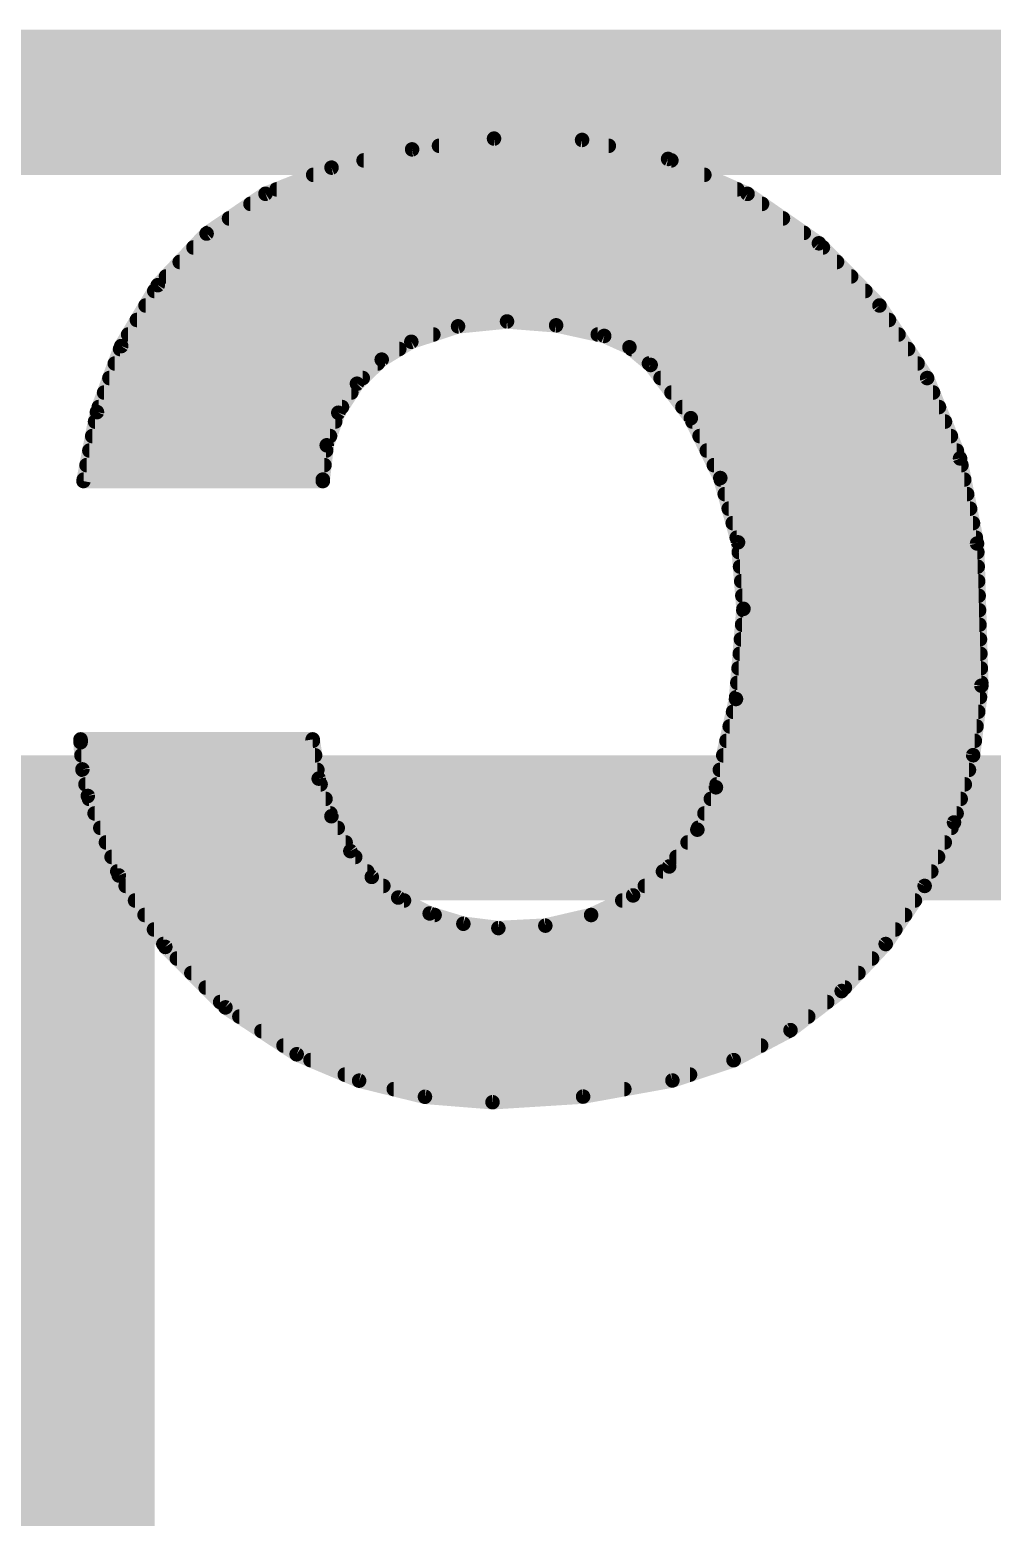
# Model space of a CAD drawing. Extents: x -15.6 to 66.2, y -11.4 to 53.5.
# Drawn here: x 22.768 to 24.454, y 22.924 to 25.527 of the extents above; entities that cross this region are included whole.
import ezdxf

# ---------------------------------------------------------------- set-up
doc = ezdxf.new("R2010")
doc.units = 0
doc.layers.add('1', color=12, linetype='CONTINUOUS')
doc.layers.add('22', color=40, linetype='CONTINUOUS')

msp = doc.modelspace()

# ---------------------------------------------------------------- linework, layer by layer
at = {"layer": '1', "const_width": 0.254}
for points in [[(20.32, 25.4), (39.37, 25.4)], [(16.51, 24.13), (22.86, 24.13)], [(22.86, 24.13), (22.86, 21.59)], [(22.86, 24.13), (41.91, 24.13)]]:
    msp.add_lwpolyline(points, dxfattribs=at)
at = {"layer": '1', "const_width": 0.127}
for points in [[(22.9235, 24.13, 1), (22.7965, 24.13)], [(22.86, 24.1935, 1), (22.86, 24.0665)], [(22.86, 24.0665, 1), (22.86, 24.1935)]]:
    msp.add_lwpolyline(points, format="xyb", dxfattribs=at)
at = {"layer": '22', "const_width": 0.0254}
for points in [[(23.5814, 25.3365), (23.438, 25.3176)], [(23.4851, 25.3238), (23.7824, 25.3238)], [(23.7356, 25.3341), (23.5814, 25.3365)], [(23.8862, 25.3009), (23.7356, 25.3341)], [(23.438, 25.3176), (23.2969, 25.2857)], [(23.3531, 25.2984), (23.8919, 25.2984)], [(24.0253, 25.2398), (23.8862, 25.3009)], [(23.2969, 25.2857), (23.1812, 25.2399)], [(23.2648, 25.273), (23.9497, 25.273)], [(23.2006, 25.2476), (24.0075, 25.2476)], [(23.1812, 25.2399), (23.0782, 25.1703)], [(23.155, 25.2222), (24.0507, 25.2222)], [(24.1502, 25.1532), (24.0253, 25.2398)], [(23.1175, 25.1968), (24.0873, 25.1968)], [(23.0782, 25.1703), (22.9926, 25.08)], [(23.0799, 25.1714), (24.124, 25.1714)], [(23.0552, 25.146), (24.1573, 25.146)], [(24.2563, 25.0444), (24.1502, 25.1532)], [(23.0311, 25.1206), (24.182, 25.1206)], [(23.0071, 25.0952), (24.2068, 25.0952)], [(22.9926, 25.08), (22.9286, 24.9733)], [(22.9865, 25.0698), (24.2316, 25.0698)], [(22.9713, 25.0444), (24.2564, 25.0444)], [(24.3397, 24.9174), (24.2563, 25.0444)], [(22.956, 25.019), (24.273, 25.019)], [(23.4366, 24.9809), (23.5184, 25.0079)], [(23.5184, 25.0079), (23.6042, 25.0165)], [(23.6042, 25.0165), (23.6902, 25.0097)], [(23.6902, 25.0097), (23.7744, 24.9911)], [(22.9408, 24.9936), (23.4751, 24.9936)], [(23.3848, 24.9497), (23.4366, 24.9809)], [(23.7631, 24.9936), (24.2897, 24.9936)], [(23.7744, 24.9911), (23.8185, 24.9713)], [(22.9286, 24.9733), (22.8861, 24.8578)], [(22.9267, 24.9682), (23.4155, 24.9682)], [(23.8185, 24.9713), (23.8557, 24.9403)], [(23.8222, 24.9682), (24.3064, 24.9682)], [(22.9174, 24.9428), (23.3778, 24.9428)], [(23.3415, 24.9075), (23.3848, 24.9497)], [(23.8527, 24.9428), (24.3231, 24.9428)], [(23.8557, 24.9403), (23.926, 24.8471)], [(22.908, 24.9174), (23.3516, 24.9174)], [(23.3088, 24.8566), (23.3415, 24.9075)], [(23.873, 24.9174), (24.3398, 24.9174)], [(24.3974, 24.7768), (24.3397, 24.9174)], [(22.8987, 24.892), (23.3315, 24.892)], [(23.8921, 24.892), (24.3502, 24.892)], [(22.8861, 24.8578), (22.8625, 24.7371)], [(22.8894, 24.8666), (23.3152, 24.8666)], [(23.2885, 24.7997), (23.3088, 24.8566)], [(23.9113, 24.8666), (24.3606, 24.8666)], [(22.8829, 24.8412), (23.3033, 24.8412)], [(23.926, 24.8471), (23.9776, 24.7424)], [(23.9289, 24.8412), (24.371, 24.8412)], [(22.8779, 24.8158), (23.2942, 24.8158)], [(23.2816, 24.7396), (23.2885, 24.7997)], [(23.9414, 24.8158), (24.3814, 24.8158)], [(22.8729, 24.7904), (23.2874, 24.7904)], [(23.9539, 24.7904), (24.3918, 24.7904)], [(24.4272, 24.6278), (24.3974, 24.7768)], [(22.868, 24.765), (23.2845, 24.765)], [(23.9664, 24.765), (24.3998, 24.765)], [(22.8625, 24.7371), (23.2816, 24.7371)], [(22.863, 24.7396), (23.2816, 24.7396)], [(23.2816, 24.7371), (23.2816, 24.7396)], [(23.9776, 24.7424), (24.0087, 24.6299)], [(23.9784, 24.7396), (24.4048, 24.7396)], [(23.9854, 24.7142), (24.4099, 24.7142)], [(23.9924, 24.6888), (24.415, 24.6888)], [(23.9994, 24.6634), (24.4201, 24.6634)], [(24.0064, 24.638), (24.4252, 24.638)], [(24.0087, 24.6299), (24.0182, 24.5135)], [(24.4348, 24.3789), (24.4272, 24.6278)], [(24.0101, 24.6126), (24.4277, 24.6126)], [(24.0122, 24.5872), (24.4284, 24.5872)], [(24.0143, 24.5618), (24.4292, 24.5618)], [(24.0182, 24.5135), (24.0051, 24.3556)], [(24.0163, 24.5364), (24.43, 24.5364)], [(24.018, 24.511), (24.4308, 24.511)], [(24.0138, 24.4602), (24.4323, 24.4602)], [(24.0159, 24.4856), (24.4315, 24.4856)], [(24.0117, 24.4348), (24.4331, 24.4348)], [(24.0096, 24.4094), (24.4339, 24.4094)], [(24.0075, 24.384), (24.4346, 24.384)], [(24.0053, 24.3586), (24.4324, 24.3586)], [(24.4203, 24.2573), (24.4348, 24.3789)], [(24.0051, 24.3556), (23.97, 24.2011)], [(24, 24.3332), (24.4293, 24.3332)], [(23.9942, 24.3078), (24.4263, 24.3078)], [(23.2639, 24.2849), (22.8575, 24.2849)], [(22.8575, 24.2849), (22.8575, 24.2799)], [(22.8575, 24.2824), (23.2643, 24.2824)], [(22.8575, 24.2799), (22.8607, 24.2325)], [(23.2745, 24.2162), (23.2639, 24.2849)], [(23.9885, 24.2824), (24.4233, 24.2824)], [(22.859, 24.257), (23.2682, 24.257)], [(23.9827, 24.257), (24.4202, 24.257)], [(24.3869, 24.1396), (24.4203, 24.2573)], [(22.8607, 24.2325), (22.8702, 24.1859)], [(22.8609, 24.2316), (23.2721, 24.2316)], [(23.9769, 24.2316), (24.413, 24.2316)], [(22.8661, 24.2062), (23.2778, 24.2062)], [(23.2967, 24.1504), (23.2745, 24.2162)], [(23.97, 24.2011), (23.9374, 24.1269)], [(23.9712, 24.2062), (24.4058, 24.2062)], [(22.8702, 24.1859), (22.9244, 24.0468)], [(22.8722, 24.1808), (23.2864, 24.1808)], [(23.9611, 24.1808), (24.3986, 24.1808)], [(22.8821, 24.1554), (23.295, 24.1554)], [(23.3299, 24.0894), (23.2967, 24.1504)], [(23.9499, 24.1554), (24.3914, 24.1554)], [(22.892, 24.13), (23.3078, 24.13)], [(23.9374, 24.1269), (23.8881, 24.0626)], [(23.9388, 24.13), (24.3824, 24.13)], [(24.3354, 24.0285), (24.3869, 24.1396)], [(22.9019, 24.1046), (23.3216, 24.1046)], [(23.9203, 24.1046), (24.3707, 24.1046)], [(22.9118, 24.0792), (23.3384, 24.0792)], [(23.3674, 24.0442), (23.3299, 24.0894)], [(23.9009, 24.0792), (24.3589, 24.0792)], [(22.9217, 24.0538), (23.3594, 24.0538)], [(22.9244, 24.0468), (23.0059, 23.9217)], [(23.4137, 24.0081), (23.3674, 24.0442)], [(23.8881, 24.0626), (23.8249, 24.0119)], [(23.8772, 24.0538), (24.3471, 24.0538)], [(22.9364, 24.0284), (23.3877, 24.0284)], [(23.8455, 24.0284), (24.3354, 24.0284)], [(24.2672, 23.9268), (24.3354, 24.0285)], [(22.9529, 24.003), (23.4238, 24.003)], [(23.4688, 23.9802), (23.4137, 24.0081)], [(23.8249, 24.0119), (23.7515, 23.9776)], [(23.806, 24.003), (24.3183, 24.003)], [(22.9695, 23.9776), (23.4774, 23.9776)], [(23.5278, 23.9623), (23.4688, 23.9802)], [(23.7515, 23.9776), (23.6713, 23.959)], [(23.7515, 23.9776), (24.3013, 23.9776)], [(22.986, 23.9522), (24.2842, 23.9522)], [(23.589, 23.9547), (23.5278, 23.9623)], [(23.6713, 23.959), (23.589, 23.9547)], [(23.0025, 23.9268), (24.2672, 23.9268)], [(23.0059, 23.9217), (23.1112, 23.8159)], [(24.1901, 23.8445), (24.2672, 23.9268)], [(23.0261, 23.9014), (24.2434, 23.9014)], [(23.0514, 23.876), (24.2196, 23.876)], [(23.0766, 23.8506), (24.1958, 23.8506)], [(24.1005, 23.7761), (24.1901, 23.8445)], [(23.1019, 23.8252), (24.1648, 23.8252)], [(23.1112, 23.8159), (23.2359, 23.7338)], [(23.1356, 23.7998), (24.1316, 23.7998)], [(23.1742, 23.7744), (24.0973, 23.7744)], [(24.0008, 23.7234), (24.1005, 23.7761)], [(23.2128, 23.749), (24.0492, 23.749)], [(23.2359, 23.7338), (23.3452, 23.6877)], [(23.2601, 23.7236), (24.0011, 23.7236)], [(23.8938, 23.688), (24.0008, 23.7234)], [(23.3202, 23.6982), (23.9246, 23.6982)], [(23.3452, 23.6877), (23.4605, 23.6594)], [(23.7374, 23.6598), (23.8938, 23.688)], [(23.4059, 23.6728), (23.8096, 23.6728)], [(23.4605, 23.6594), (23.5788, 23.6499)], [(23.5788, 23.6499), (23.7374, 23.6598)]]:
    msp.add_lwpolyline(points, dxfattribs=at)
at = {"layer": '22', "const_width": 0.0127}
for points in [[(23.4851, 25.3302, 1), (23.4851, 25.3175)], [(23.5815, 25.3428, 1), (23.5813, 25.3302)], [(23.5822, 25.3302, 1), (23.5806, 25.3428)], [(23.737, 25.3403, 1), (23.7342, 25.3279)], [(23.7355, 25.3278, 1), (23.7357, 25.3405)], [(23.7824, 25.3175, 1), (23.7824, 25.3302)], [(23.3531, 25.3048, 1), (23.3531, 25.292)], [(23.4372, 25.3239, 1), (23.4388, 25.3113)], [(23.4394, 25.3114, 1), (23.4366, 25.3238)], [(23.8888, 25.3067, 1), (23.8836, 25.2951)], [(23.8848, 25.2947, 1), (23.8876, 25.3071)], [(23.8919, 25.292, 1), (23.8919, 25.3048)], [(23.2648, 25.2794, 1), (23.2648, 25.2666)], [(23.2955, 25.2919, 1), (23.2983, 25.2795)], [(23.2992, 25.2798, 1), (23.2946, 25.2916)], [(23.9497, 25.2666, 1), (23.9497, 25.2794)], [(23.2006, 25.254, 1), (23.2006, 25.2413)], [(24.0075, 25.2413, 1), (24.0075, 25.254)], [(23.155, 25.2286, 1), (23.155, 25.2158)], [(23.1789, 25.2458, 1), (23.1836, 25.234)], [(23.1848, 25.2347, 1), (23.1777, 25.2452)], [(24.0289, 25.245, 1), (24.0217, 25.2345)], [(24.0228, 25.2339, 1), (24.0279, 25.2456)], [(24.0507, 25.2158, 1), (24.0507, 25.2286)], [(23.1175, 25.2032, 1), (23.1175, 25.1904)], [(24.0873, 25.1904, 1), (24.0873, 25.2032)], [(23.0746, 25.1755, 1), (23.0817, 25.165)], [(23.0799, 25.1778, 1), (23.0799, 25.1651)], [(23.0828, 25.1659, 1), (23.0736, 25.1746)], [(24.124, 25.1651, 1), (24.124, 25.1778)], [(23.0552, 25.1524, 1), (23.0552, 25.1396)], [(24.1548, 25.1576, 1), (24.1457, 25.1488)], [(24.1466, 25.148, 1), (24.1538, 25.1584)], [(24.1573, 25.1396, 1), (24.1573, 25.1524)], [(23.0311, 25.127, 1), (23.0311, 25.1142)], [(24.182, 25.1142, 1), (24.182, 25.127)], [(23.0071, 25.1016, 1), (23.0071, 25.0889)], [(24.2068, 25.0889, 1), (24.2068, 25.1016)], [(22.9865, 25.0762, 1), (22.9865, 25.0634)], [(22.988, 25.0843, 1), (22.9972, 25.0756)], [(22.9981, 25.0767, 1), (22.9872, 25.0832)], [(24.2316, 25.0634, 1), (24.2316, 25.0762)], [(22.9713, 25.0508, 1), (22.9713, 25.038)], [(24.2616, 25.0479, 1), (24.251, 25.0409)], [(24.2518, 25.04, 1), (24.2609, 25.0489)], [(24.2564, 25.038, 1), (24.2564, 25.0508)], [(22.956, 25.0254, 1), (22.956, 25.0127)], [(23.5178, 25.0142, 1), (23.5191, 25.0016)], [(23.5204, 25.0019, 1), (23.5164, 25.014)], [(23.6047, 25.0228, 1), (23.6037, 25.0102)], [(23.6048, 25.0102, 1), (23.6036, 25.0228)], [(23.6915, 25.0159, 1), (23.6888, 25.0035)], [(23.6897, 25.0033, 1), (23.6907, 25.016)], [(24.273, 25.0127, 1), (24.273, 25.0254)], [(22.9408, 25, 1), (22.9408, 24.9872)], [(23.4751, 24.9872, 1), (23.4751, 25)], [(23.7631, 25, 1), (23.7631, 24.9872)], [(23.777, 24.9969, 1), (23.7718, 24.9853)], [(23.773, 24.9849, 1), (23.7758, 24.9973)], [(24.2897, 24.9872, 1), (24.2897, 25)], [(22.9267, 24.9746, 1), (22.9267, 24.9618)], [(22.9232, 24.9766, 1), (22.934, 24.97)], [(22.9346, 24.9711, 1), (22.9226, 24.9755)], [(23.4155, 24.9618, 1), (23.4155, 24.9746)], [(23.4346, 24.9869, 1), (23.4386, 24.9749)], [(23.4399, 24.9755, 1), (23.4333, 24.9863)], [(23.8226, 24.9761, 1), (23.8145, 24.9664)], [(23.8222, 24.9746, 1), (23.8222, 24.9618)], [(23.8159, 24.9655, 1), (23.8211, 24.9771)], [(24.3064, 24.9618, 1), (24.3064, 24.9746)], [(22.9174, 24.9492, 1), (22.9174, 24.9365)], [(23.3778, 24.9365, 1), (23.3778, 24.9492)], [(23.3815, 24.9551, 1), (23.3881, 24.9442)], [(23.3892, 24.9451, 1), (23.3804, 24.9542)], [(23.8527, 24.9492, 1), (23.8527, 24.9365)], [(23.8608, 24.9441, 1), (23.8506, 24.9365)], [(23.8516, 24.9354, 1), (23.8598, 24.9452)], [(24.3231, 24.9365, 1), (24.3231, 24.9492)], [(22.908, 24.9238, 1), (22.908, 24.911)], [(23.337, 24.9121, 1), (23.3459, 24.903)], [(23.3468, 24.9041, 1), (23.3361, 24.9109)], [(23.3516, 24.911, 1), (23.3516, 24.9238)], [(23.873, 24.9238, 1), (23.873, 24.911)], [(24.3456, 24.9198, 1), (24.3339, 24.915)], [(24.3344, 24.9139, 1), (24.3451, 24.9209)], [(24.3398, 24.911, 1), (24.3398, 24.9238)], [(22.8987, 24.8984, 1), (22.8987, 24.8856)], [(23.3315, 24.8856, 1), (23.3315, 24.8984)], [(23.8921, 24.8984, 1), (23.8921, 24.8856)], [(24.3502, 24.8856, 1), (24.3502, 24.8984)], [(22.8802, 24.86, 1), (22.8921, 24.8556)], [(22.8924, 24.8566, 1), (22.8799, 24.8591)], [(22.8894, 24.873, 1), (22.8894, 24.8603)], [(23.3034, 24.8601, 1), (23.3141, 24.8532)], [(23.3148, 24.8545, 1), (23.3028, 24.8588)], [(23.3152, 24.8603, 1), (23.3152, 24.873)], [(23.9113, 24.873, 1), (23.9113, 24.8603)], [(24.3606, 24.8603, 1), (24.3606, 24.873)], [(22.8829, 24.8476, 1), (22.8829, 24.8348)], [(23.3033, 24.8348, 1), (23.3033, 24.8476)], [(23.9317, 24.8499, 1), (23.9203, 24.8443)], [(23.9209, 24.8433, 1), (23.9311, 24.8509)], [(23.9289, 24.8476, 1), (23.9289, 24.8348)], [(24.371, 24.8348, 1), (24.371, 24.8476)], [(22.8779, 24.8222, 1), (22.8779, 24.8094)], [(23.2948, 24.799, 1), (23.2822, 24.8004)], [(23.2942, 24.8094, 1), (23.2942, 24.8222)], [(23.9414, 24.8222, 1), (23.9414, 24.8094)], [(24.3814, 24.8094, 1), (24.3814, 24.8222)], [(22.8729, 24.7968, 1), (22.8729, 24.7841)], [(23.2825, 24.8018, 1), (23.2945, 24.7975)], [(23.2874, 24.7841, 1), (23.2874, 24.7968)], [(23.9539, 24.7968, 1), (23.9539, 24.7841)], [(24.4036, 24.7781, 1), (24.3912, 24.7756)], [(24.3915, 24.7744, 1), (24.4033, 24.7792)], [(24.3918, 24.7841, 1), (24.3918, 24.7968)], [(22.868, 24.7714, 1), (22.868, 24.7586)], [(23.2845, 24.7586, 1), (23.2845, 24.7714)], [(23.9664, 24.7714, 1), (23.9664, 24.7586)], [(24.3998, 24.7586, 1), (24.3998, 24.7714)], [(22.8625, 24.7435, 1), (22.8625, 24.7308)], [(22.8563, 24.7383, 1), (22.8687, 24.7359)], [(22.863, 24.746, 1), (22.863, 24.7333)], [(23.288, 24.7396, 1), (23.2752, 24.7396)], [(23.2753, 24.7403, 1), (23.2879, 24.7389)], [(23.2752, 24.7371, 1), (23.288, 24.7371)], [(23.2816, 24.7333, 1), (23.2816, 24.746)], [(23.2816, 24.7308, 1), (23.2816, 24.7435)], [(23.9837, 24.7441, 1), (23.9715, 24.7407)], [(23.9719, 24.7396, 1), (23.9833, 24.7452)], [(23.9784, 24.746, 1), (23.9784, 24.7333)], [(24.4048, 24.7333, 1), (24.4048, 24.746)], [(23.9854, 24.7206, 1), (23.9854, 24.7079)], [(24.4099, 24.7079, 1), (24.4099, 24.7206)], [(23.9924, 24.6952, 1), (23.9924, 24.6824)], [(24.415, 24.6824, 1), (24.415, 24.6952)], [(23.9994, 24.6698, 1), (23.9994, 24.6571)], [(24.4201, 24.6571, 1), (24.4201, 24.6698)], [(24.0064, 24.6444, 1), (24.0064, 24.6317)], [(24.015, 24.6304, 1), (24.0024, 24.6293)], [(24.0026, 24.6282, 1), (24.0148, 24.6315)], [(24.4335, 24.628, 1), (24.4209, 24.6276)], [(24.421, 24.6266, 1), (24.4334, 24.629)], [(24.4252, 24.6317, 1), (24.4252, 24.6444)], [(24.0101, 24.619, 1), (24.0101, 24.6062)], [(24.4277, 24.6062, 1), (24.4277, 24.619)], [(24.0122, 24.5936, 1), (24.0122, 24.5809)], [(24.4284, 24.5809, 1), (24.4284, 24.5936)], [(24.0143, 24.5682, 1), (24.0143, 24.5555)], [(24.4292, 24.5555, 1), (24.4292, 24.5682)], [(24.0163, 24.5428, 1), (24.0163, 24.53)], [(24.0245, 24.513, 1), (24.0119, 24.514)], [(24.43, 24.53, 1), (24.43, 24.5428)], [(24.018, 24.5174, 1), (24.018, 24.5047)], [(24.0119, 24.513, 1), (24.0245, 24.514)], [(24.4308, 24.5047, 1), (24.4308, 24.5174)], [(24.0138, 24.4666, 1), (24.0138, 24.4538)], [(24.0159, 24.492, 1), (24.0159, 24.4793)], [(24.4315, 24.4793, 1), (24.4315, 24.492)], [(24.4323, 24.4538, 1), (24.4323, 24.4666)], [(24.0117, 24.4412, 1), (24.0117, 24.4285)], [(24.4331, 24.4285, 1), (24.4331, 24.4412)], [(24.0096, 24.4158, 1), (24.0096, 24.4031)], [(24.4339, 24.4031, 1), (24.4339, 24.4158)], [(24.0075, 24.3904, 1), (24.0075, 24.3776)], [(24.4346, 24.3776, 1), (24.4346, 24.3904)], [(24.0053, 24.365, 1), (24.0053, 24.3523)], [(24.4411, 24.3781, 1), (24.4285, 24.3797)], [(24.4285, 24.3787, 1), (24.4411, 24.3791)], [(24.4324, 24.3523, 1), (24.4324, 24.365)], [(24, 24.3396, 1), (24, 24.3269)], [(23.9988, 24.3561, 1), (24.0114, 24.3551)], [(24.0113, 24.3542, 1), (23.9989, 24.357)], [(24.4293, 24.3269, 1), (24.4293, 24.3396)], [(23.9942, 24.3142, 1), (23.9942, 24.3014)], [(24.4263, 24.3014, 1), (24.4263, 24.3142)], [(22.8575, 24.2913, 1), (22.8575, 24.2785)], [(22.8639, 24.2849, 1), (22.8512, 24.2849)], [(22.8575, 24.2888, 1), (22.8575, 24.2761)], [(22.8638, 24.2803, 1), (22.8512, 24.2795)], [(23.2702, 24.2859, 1), (23.2576, 24.2839)], [(23.2639, 24.2785, 1), (23.2639, 24.2913)], [(23.2643, 24.2761, 1), (23.2643, 24.2888)], [(23.9885, 24.2888, 1), (23.9885, 24.2761)], [(24.4233, 24.2761, 1), (24.4233, 24.2888)], [(22.8512, 24.2799, 1), (22.8639, 24.2799)], [(22.859, 24.2634, 1), (22.859, 24.2507)], [(23.2682, 24.2507, 1), (23.2682, 24.2634)], [(23.9827, 24.2634, 1), (23.9827, 24.2507)], [(24.4264, 24.2556, 1), (24.4142, 24.2591)], [(24.4202, 24.2507, 1), (24.4202, 24.2634)], [(22.8669, 24.2337, 1), (22.8545, 24.2312)], [(22.8544, 24.232, 1), (22.867, 24.2329)], [(22.8609, 24.238, 1), (22.8609, 24.2252)], [(23.2721, 24.2252, 1), (23.2721, 24.238)], [(23.9769, 24.238, 1), (23.9769, 24.2252)], [(24.413, 24.2252, 1), (24.413, 24.238)], [(24.414, 24.2581, 1), (24.4266, 24.2566)], [(22.8661, 24.2126, 1), (22.8661, 24.1999)], [(23.2805, 24.2183, 1), (23.2684, 24.2142)], [(23.2682, 24.2153, 1), (23.2807, 24.2172)], [(23.2778, 24.1999, 1), (23.2778, 24.2126)], [(23.9758, 24.1985, 1), (23.9642, 24.2037)], [(23.9712, 24.2126, 1), (23.9712, 24.1999)], [(24.4058, 24.1999, 1), (24.4058, 24.2126)], [(22.8761, 24.1882, 1), (22.8643, 24.1836)], [(22.864, 24.1846, 1), (22.8764, 24.1872)], [(22.8722, 24.1872, 1), (22.8722, 24.1745)], [(23.2864, 24.1745, 1), (23.2864, 24.1872)], [(23.9611, 24.1872, 1), (23.9611, 24.1745)], [(23.9638, 24.2025, 1), (23.9762, 24.1997)], [(24.3986, 24.1745, 1), (24.3986, 24.1872)], [(22.8821, 24.1618, 1), (22.8821, 24.149)], [(23.3023, 24.1534, 1), (23.2911, 24.1474)], [(23.295, 24.149, 1), (23.295, 24.1618)], [(23.9499, 24.1618, 1), (23.9499, 24.149)], [(24.3914, 24.149, 1), (24.3914, 24.1618)], [(22.892, 24.1364, 1), (22.892, 24.1237)], [(23.2907, 24.1484, 1), (23.3027, 24.1524)], [(23.3078, 24.1237, 1), (23.3078, 24.1364)], [(23.9316, 24.1295, 1), (23.9432, 24.1244)], [(23.9388, 24.1364, 1), (23.9388, 24.1237)], [(23.9425, 24.123, 1), (23.9324, 24.1308)], [(24.3808, 24.1413, 1), (24.393, 24.1378)], [(24.3926, 24.1369, 1), (24.3811, 24.1422)], [(24.3824, 24.1237, 1), (24.3824, 24.1364)], [(22.9019, 24.111, 1), (22.9019, 24.0983)], [(23.3216, 24.0983, 1), (23.3216, 24.111)], [(23.9203, 24.111, 1), (23.9203, 24.0983)], [(24.3707, 24.0983, 1), (24.3707, 24.111)], [(22.9118, 24.0856, 1), (22.9118, 24.0728)], [(23.3348, 24.0935, 1), (23.325, 24.0853)], [(23.3243, 24.0864, 1), (23.3355, 24.0924)], [(23.3384, 24.0728, 1), (23.3384, 24.0856)], [(23.9009, 24.0856, 1), (23.9009, 24.0728)], [(24.3589, 24.0728, 1), (24.3589, 24.0856)], [(22.9217, 24.0602, 1), (22.9217, 24.0475)], [(22.9297, 24.0503, 1), (22.9191, 24.0433)], [(23.3594, 24.0475, 1), (23.3594, 24.0602)], [(23.3713, 24.0492, 1), (23.3635, 24.0392)], [(23.8772, 24.0602, 1), (23.8772, 24.0475)], [(23.8831, 24.0665, 1), (23.8932, 24.0587)], [(23.8921, 24.0576, 1), (23.8841, 24.0675)], [(24.3471, 24.0475, 1), (24.3471, 24.0602)], [(22.9185, 24.0445, 1), (22.9303, 24.0491)], [(22.9364, 24.0348, 1), (22.9364, 24.0221)], [(23.3625, 24.0402, 1), (23.3723, 24.0483)], [(23.3877, 24.0221, 1), (23.3877, 24.0348)], [(23.8455, 24.0348, 1), (23.8455, 24.0221)], [(24.3297, 24.0311, 1), (24.3412, 24.0258)], [(24.3407, 24.0249, 1), (24.3301, 24.032)], [(24.3354, 24.0221, 1), (24.3354, 24.0348)], [(22.9529, 24.0094, 1), (22.9529, 23.9966)], [(23.4166, 24.0138, 1), (23.4108, 24.0024)], [(23.4098, 24.0031, 1), (23.4176, 24.0131)], [(23.4238, 23.9966, 1), (23.4238, 24.0094)], [(23.806, 24.0094, 1), (23.806, 23.9966)], [(23.821, 24.0168, 1), (23.8289, 24.0069)], [(23.8276, 24.0061, 1), (23.8223, 24.0176)], [(24.3183, 23.9966, 1), (24.3183, 24.0094)], [(22.9695, 23.984, 1), (22.9695, 23.9713)], [(23.4706, 23.9863, 1), (23.4669, 23.9742)], [(23.4659, 23.9746, 1), (23.4716, 23.9859)], [(23.4774, 23.9713, 1), (23.4774, 23.984)], [(23.7515, 23.984, 1), (23.7515, 23.9713)], [(23.7488, 23.9834, 1), (23.7542, 23.9718)], [(23.7529, 23.9714, 1), (23.7501, 23.9838)], [(24.3013, 23.9713, 1), (24.3013, 23.984)], [(22.986, 23.9586, 1), (22.986, 23.9459)], [(23.5285, 23.9686, 1), (23.527, 23.956)], [(23.5259, 23.9562, 1), (23.5296, 23.9683)], [(23.5887, 23.961, 1), (23.5893, 23.9484)], [(23.5882, 23.9484, 1), (23.5898, 23.961)], [(23.6698, 23.9651, 1), (23.6727, 23.9528)], [(23.6716, 23.9526, 1), (23.6709, 23.9653)], [(24.2842, 23.9459, 1), (24.2842, 23.9586)], [(23.0025, 23.9332, 1), (23.0025, 23.9204)], [(23.0104, 23.9262, 1), (23.0014, 23.9172)], [(23.0006, 23.9182, 1), (23.0112, 23.9252)], [(24.2619, 23.9303, 1), (24.2725, 23.9233)], [(24.2718, 23.9225, 1), (24.2626, 23.9311)], [(24.2672, 23.9204, 1), (24.2672, 23.9332)], [(23.0261, 23.9078, 1), (23.0261, 23.8951)], [(24.2434, 23.8951, 1), (24.2434, 23.9078)], [(23.0514, 23.8824, 1), (23.0514, 23.8697)], [(24.2196, 23.8697, 1), (24.2196, 23.8824)], [(23.0766, 23.857, 1), (23.0766, 23.8442)], [(24.1855, 23.8488, 1), (24.1948, 23.8402)], [(24.194, 23.8395, 1), (24.1863, 23.8496)], [(24.1958, 23.8442, 1), (24.1958, 23.857)], [(23.1019, 23.8316, 1), (23.1019, 23.8189)], [(23.1147, 23.8212, 1), (23.1077, 23.8106)], [(23.1067, 23.8114, 1), (23.1157, 23.8204)], [(24.1648, 23.8189, 1), (24.1648, 23.8316)], [(23.1356, 23.8062, 1), (23.1356, 23.7934)], [(24.1316, 23.7934, 1), (24.1316, 23.8062)], [(23.1742, 23.7808, 1), (23.1742, 23.768)], [(24.0967, 23.7811, 1), (24.1044, 23.771)], [(24.0973, 23.768, 1), (24.0973, 23.7808)], [(24.1035, 23.7705, 1), (24.0976, 23.7817)], [(23.2128, 23.7554, 1), (23.2128, 23.7427)], [(23.2384, 23.7397, 1), (23.2334, 23.7279)], [(23.2324, 23.7285, 1), (23.2394, 23.7391)], [(24.0492, 23.7427, 1), (24.0492, 23.7554)], [(23.2601, 23.73, 1), (23.2601, 23.7172)], [(23.9979, 23.7291, 1), (24.0038, 23.7178)], [(24.0028, 23.7174, 1), (23.9988, 23.7295)], [(24.0011, 23.7172, 1), (24.0011, 23.73)], [(23.3202, 23.7046, 1), (23.3202, 23.6918)], [(23.3467, 23.6938, 1), (23.3437, 23.6815)], [(23.3428, 23.6818, 1), (23.3477, 23.6935)], [(23.8918, 23.694, 1), (23.8958, 23.682)], [(23.8949, 23.6818, 1), (23.8927, 23.6942)], [(23.9246, 23.6918, 1), (23.9246, 23.7046)], [(23.4059, 23.6792, 1), (23.4059, 23.6665)], [(23.461, 23.6658, 1), (23.46, 23.6531)], [(23.459, 23.6533, 1), (23.462, 23.6656)], [(23.7363, 23.666, 1), (23.7385, 23.6535)], [(23.7378, 23.6534, 1), (23.737, 23.6661)], [(23.8096, 23.6665, 1), (23.8096, 23.6792)], [(23.5784, 23.6562, 1), (23.5792, 23.6436)], [(23.5783, 23.6436, 1), (23.5793, 23.6562)]]:
    msp.add_lwpolyline(points, format="xyb", dxfattribs=at)

doc.saveas('drawing.dxf')
